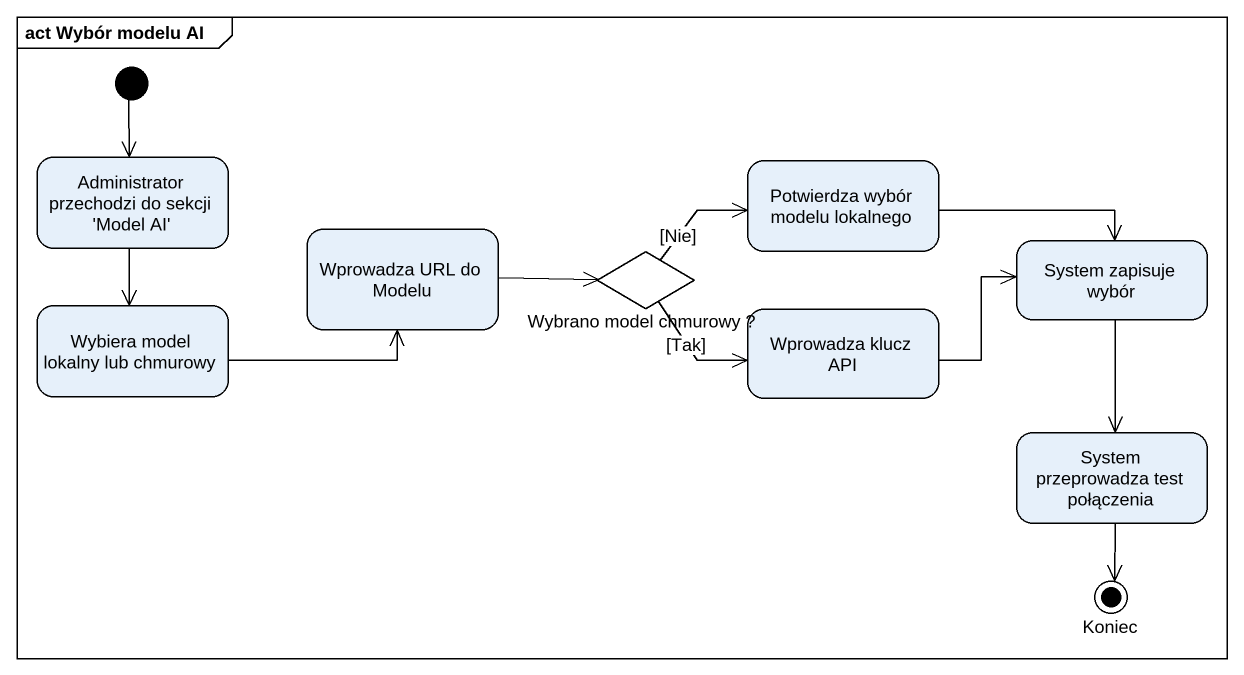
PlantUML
@startuml
mainframe act Wybór modelu AI
hide empty description
state "Administrator przechodzi do sekcji 'Model AI'" as Administrator_przechodzi_do
state "Potwierdza wybór modelu lokalnego" as Potwierdza_wybór_modelu
state "Wprowadza URL do Modelu" as Wprowadza_URL_do_Modelu
state "Wybiera model lokalny lub chmurowy" as Wybiera_model_lokalny_lub
state "Wybrano model chmurowy ?" as Wybrano_model_chmurowy <<choice>>
state "Wprowadza klucz API" as Wprowadza_klucz_API
state "System zapisuje wybór" as System_zapisuje_wybór
state "System przeprowadza test połączenia" as System_przeprowadza_test
state Koniec <<end>>
[*] --> Administrator_przechodzi_do
Administrator_przechodzi_do --> Wybiera_model_lokalny_lub
Potwierdza_wybór_modelu -right-> System_zapisuje_wybór
Wprowadza_URL_do_Modelu -right-> Wybrano_model_chmurowy
Wybiera_model_lokalny_lub -right-> Wprowadza_URL_do_Modelu
Wybrano_model_chmurowy -right-> Potwierdza_wybór_modelu : [Nie]
Wybrano_model_chmurowy -right-> Wprowadza_klucz_API : [Tak]
Wprowadza_klucz_API -right-> System_zapisuje_wybór
System_zapisuje_wybór --> System_przeprowadza_test
System_przeprowadza_test --> Koniec
@enduml
